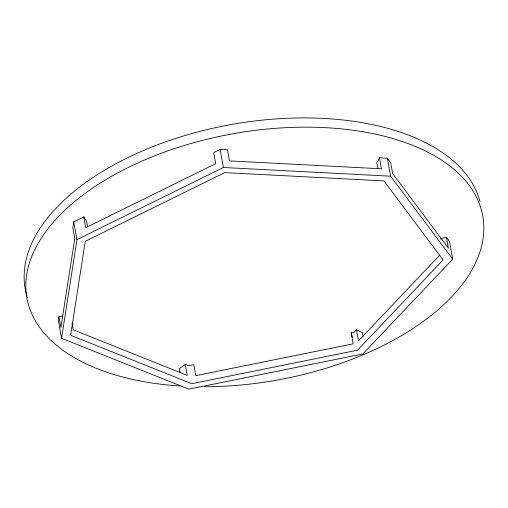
<?xml version="1.0" encoding="UTF-8"?>
<svg xmlns="http://www.w3.org/2000/svg" width="508" height="508" viewBox="0 0 508 508"><rect width="100%" height="100%" fill="white"/><g stroke="black" fill="none" stroke-linecap="round" stroke-linejoin="round"><path stroke-width="0.76" d="M62.554 316.116L58.909 316.63L58.331 320.307L61.563 338.265L188.805 389.153L362.871 353.955L452.685 259.182L449.453 241.23L446.424 237.179L440.404 239.02M87.573 226.663L86.595 221.253L83.795 216.859L73.755 221.806L72.815 227.851L74.759 238.684L60.877 327.609L58.909 316.63M61.563 338.265L76.962 239.617L73.755 221.806M446.424 237.179L448.399 248.152L392.665 173.628L390.69 162.655L387.388 158.242L379.444 157.829L376.771 162.744L377.825 168.593M363.188 336.499L362.522 332.791L356.464 329.775L354.273 332.086L351.174 332.708L353.174 343.827L195.739 375.66L193.764 364.687L188.538 365.741L185.217 364.414L179.216 368.656L179.876 372.313M439.591 255.283L358.464 340.887L356.464 329.775M379.444 157.829L381.419 168.802L229.483 160.89L227.482 149.771L220.148 149.39L213.69 152.571L215.69 163.69L85.744 227.692L83.795 216.859M76.962 239.617L223.406 167.488L390.62 176.2L452.685 259.182M351.174 332.708L352.355 337.325M387.388 158.242L390.62 176.2M220.148 149.39L223.406 167.488M185.217 364.414L187.192 375.387L73.228 329.806L72.041 323.221M180.245 386.017A231.616 125.127 -10.2 0 1 98.355 184.309A231.616 125.127 -10.2 0 1 475.856 195.891A231.616 125.127 -10.2 0 1 204.47 386.759M27.394 297.485A231.616 125.127 -10.2 0 1 218.148 127.089A231.616 125.127 -10.2 0 1 480.016 201.657M85.268 241.3L70.599 335.242L191.77 383.699L357.53 350.183L443.065 259.931L383.959 180.905L224.72 172.612L85.268 241.3"/></g></svg>
